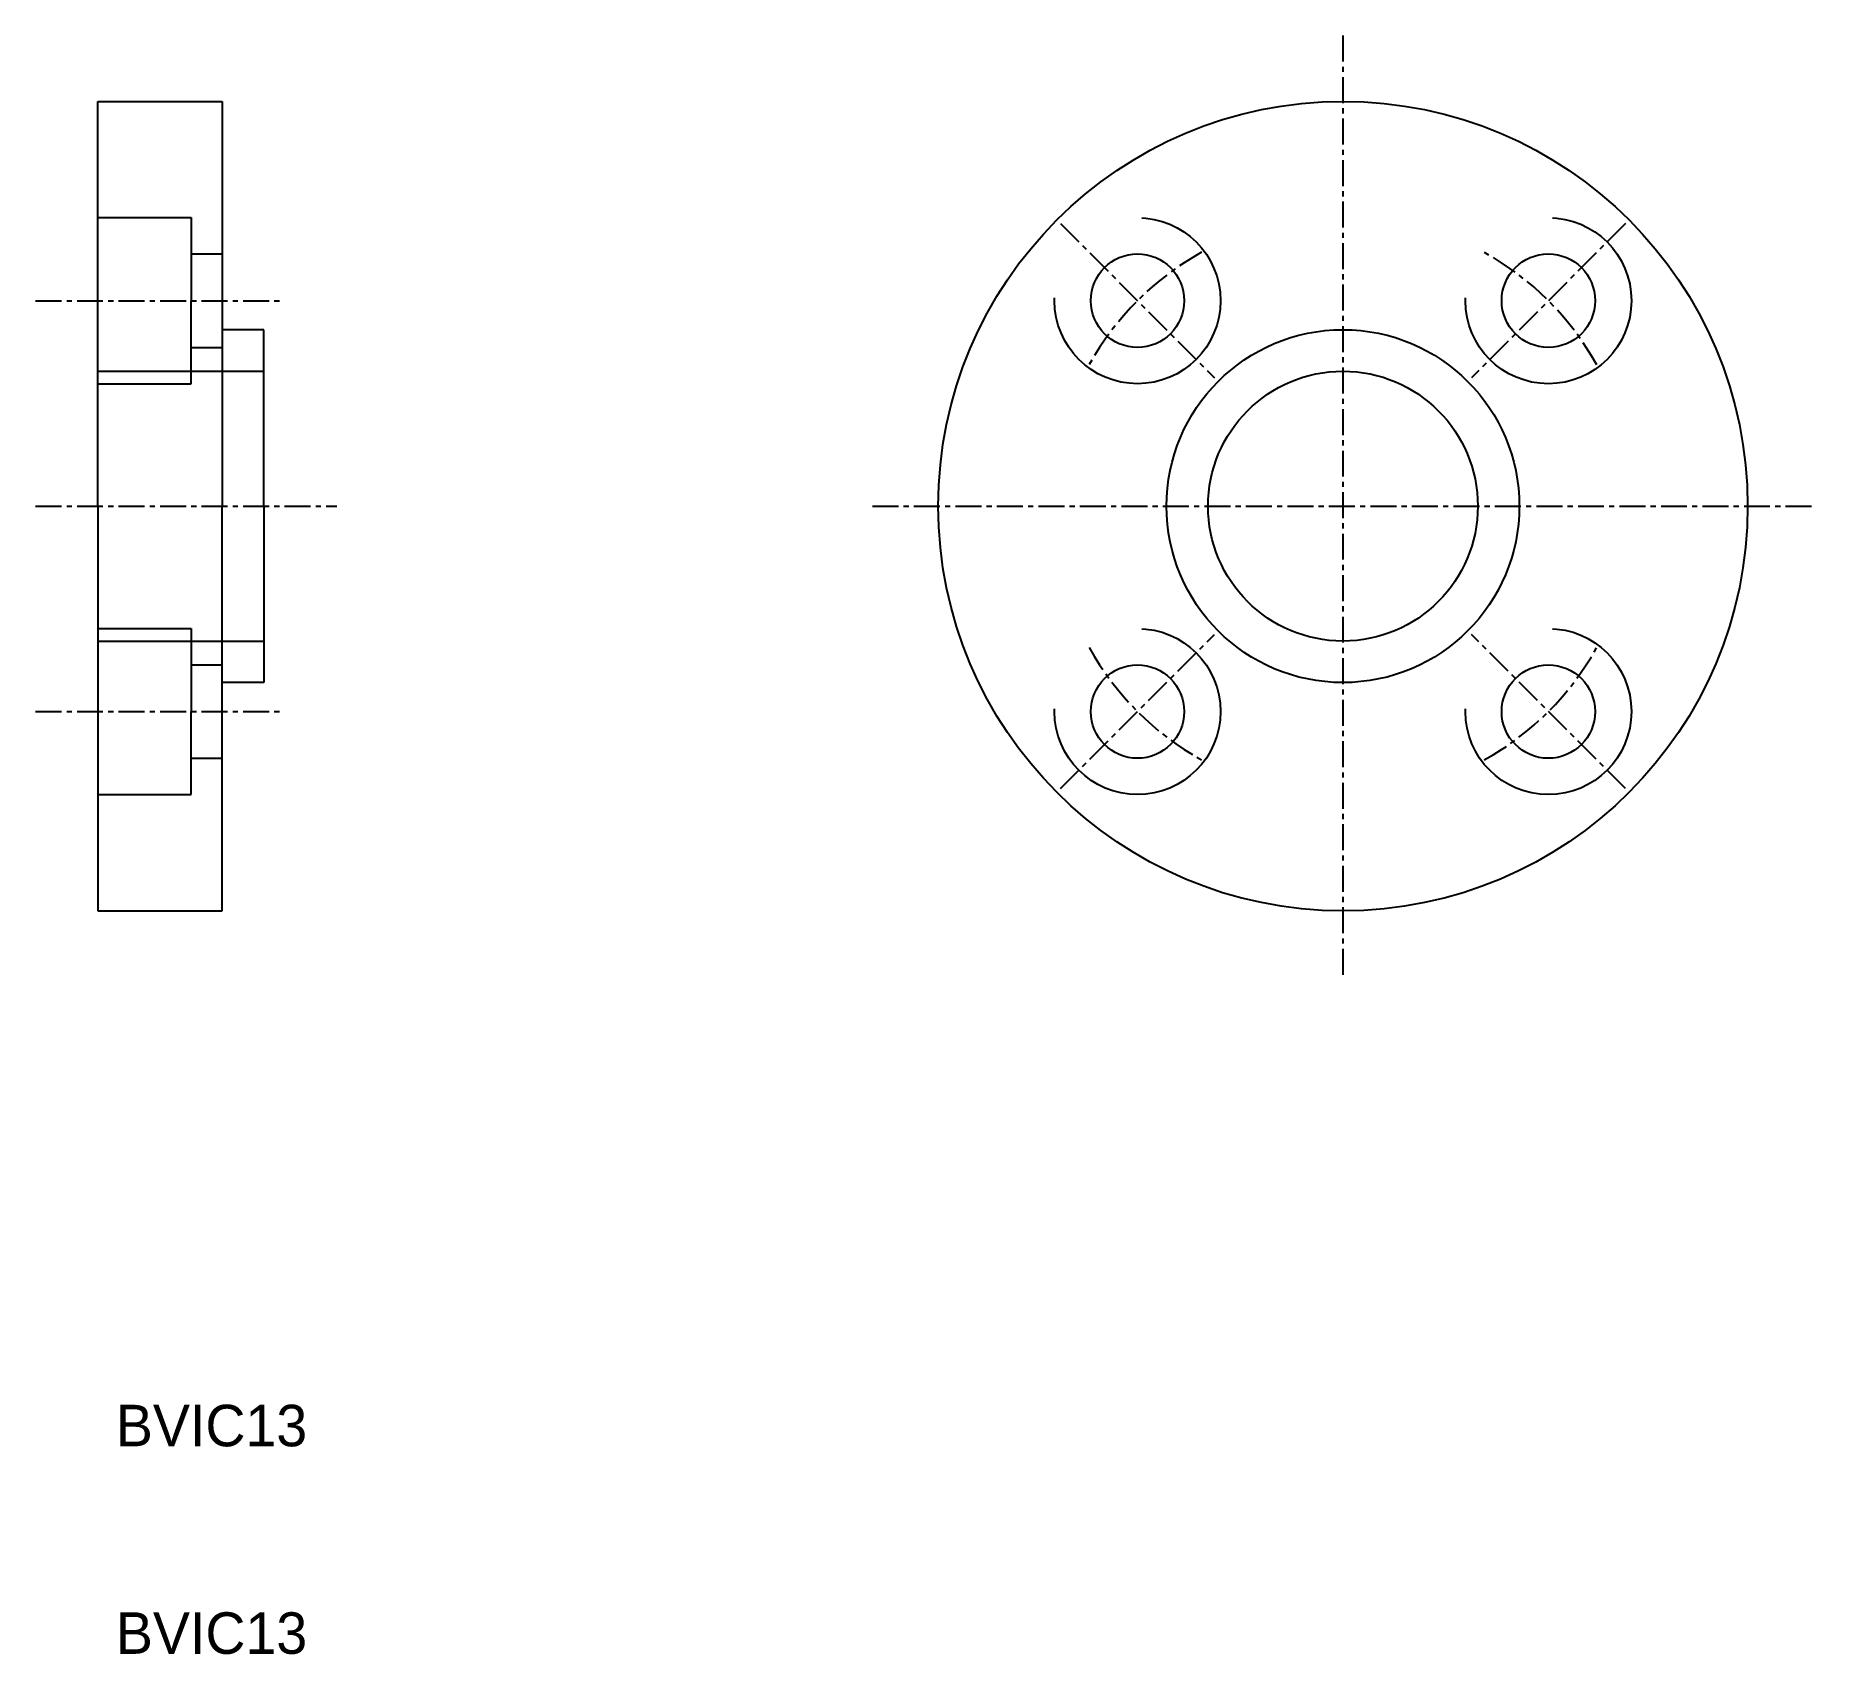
# Model space of a CAD drawing. Extents: x 148.4 to 234, y 80.6 to 158.6.
import ezdxf

# ---------------------------------------------------------------- set-up
doc = ezdxf.new("R2010")
doc.units = 0
doc.linetypes.add('CENTER', pattern=[2, 1.25, -0.25, 0.25, -0.25])
doc.linetypes.add('DASHED', pattern=[19.05, 12.7, -6.35])
doc.layers.get('0').update_dxf_attribs({"linetype": 'CONTINUOUS'})
doc.layers.add('CENTER', color=1, linetype='CENTER')

msp = doc.modelspace()

# ---------------------------------------------------------------- linework, layer by layer
for p, q in [((151.354, 135.965), (151.354, 155.465)), ((151.354, 155.465), (157.354, 155.465)), ((157.354, 155.465), (157.354, 135.965)), ((159.354, 144.465), (157.354, 144.465)), ((159.354, 135.965), (159.354, 144.465)), ((151.354, 135.965), (151.354, 116.465)), ((157.354, 116.465), (157.354, 135.965)), ((159.354, 135.965), (159.354, 127.465)), ((159.354, 127.465), (157.354, 127.465)), ((151.354, 116.465), (157.354, 116.465))]:
    msp.add_line(p, q)
at = {"color": 3, "linetype": 'DASHED'}
for p, q in [((151.354, 149.865), (155.854, 149.865)), ((155.854, 149.865), (155.854, 145.865)), ((155.854, 148.115), (157.354, 148.115)), ((155.854, 141.865), (155.854, 145.865)), ((155.854, 143.615), (157.354, 143.615)), ((151.354, 142.465), (159.354, 142.465)), ((151.354, 141.865), (155.854, 141.865)), ((151.354, 130.066), (155.854, 130.066)), ((151.354, 129.465), (159.354, 129.465)), ((155.854, 130.066), (155.854, 126.066)), ((155.854, 128.316), (157.354, 128.316)), ((155.854, 122.066), (155.854, 126.066)), ((155.854, 123.816), (157.354, 123.816)), ((151.354, 122.066), (155.854, 122.066))]:
    msp.add_line(p, q, dxfattribs=at)
for centre, radius in [((211.354, 135.965), 19.5), ((201.455, 145.865), 2.25), ((221.254, 145.865), 2.25), ((211.354, 135.965), 8.5), ((211.354, 135.965), 6.5), ((201.455, 126.066), 2.25), ((221.254, 126.066), 2.25)]:
    msp.add_circle(centre, radius)
for centre in [(201.455, 145.865), (221.254, 145.865), (201.455, 126.066), (221.254, 126.066)]:
    msp.add_circle(centre, 4, dxfattribs=at)
at = {"layer": 'CENTER', "color": 1, "linetype": 'CENTER'}
for p, q in [((211.354, 158.638), (211.354, 113.292)), ((197.743, 149.577), (205.167, 142.152)), ((224.966, 149.577), (217.542, 142.152)), ((148.354, 145.865), (160.354, 145.865)), ((148.354, 135.965), (162.868, 135.965)), ((188.682, 135.965), (234.027, 135.965)), ((197.743, 122.353), (205.167, 129.778)), ((224.966, 122.353), (217.542, 129.778)), ((148.354, 126.066), (160.354, 126.066))]:
    msp.add_line(p, q, dxfattribs=at)
for start, end in [(119.11747, 150.88253), (29.11747, 60.88253), (209.11747, 240.88253), (299.11747, 330.88253)]:
    msp.add_arc((211.354, 135.965), 14, start, end, dxfattribs=at)

# ---------------------------------------------------------------- texts
for p in [(152.227, 90.668), (152.227, 80.668)]:
    msp.add_text('BVIC13', height=2).set_placement(p)

doc.saveas('drawing.dxf')
